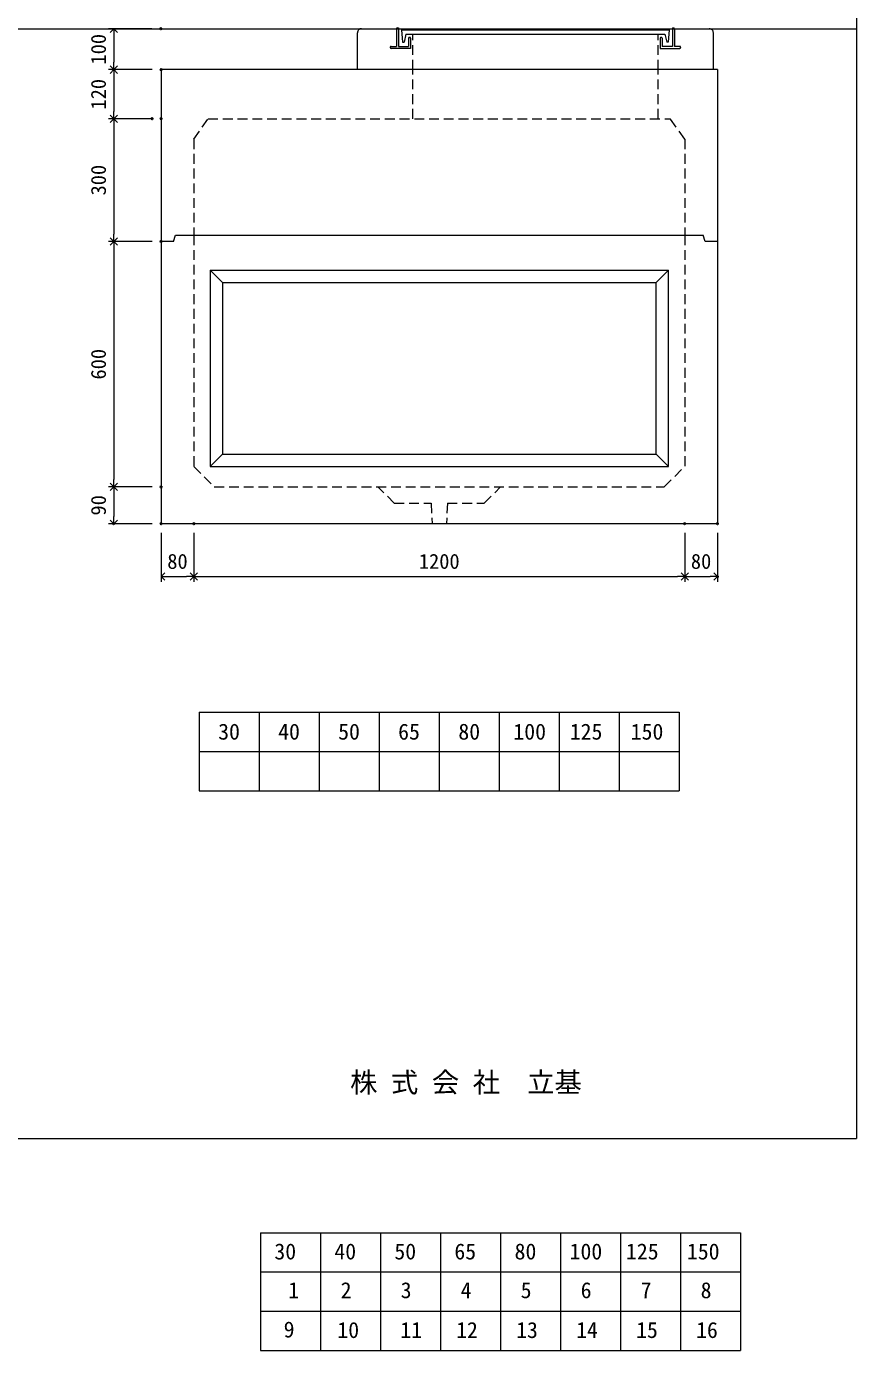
# Model space of a CAD drawing. Units: millimetres, scale not verified. Extents: x -6420 to 6420, y -3109 to 3109.
# Drawn here: x 4391 to 6420, y -3109 to 128 of the extents above; entities that cross this region are included whole.
import ezdxf
from ezdxf.enums import TextEntityAlignment as Align

# ---------------------------------------------------------------- set-up
doc = ezdxf.new("R2010")
doc.units = ezdxf.units.MM
doc.header["$LTSCALE"] = 20
doc.header["$PDMODE"] = 32
doc.header["$PDSIZE"] = 4
doc.linetypes.add('DASHED1', pattern=[1.8, 1.2, -0.6])
doc.layers.add('0-1_Defpoints', color=7, linetype='Continuous')
for name, color, linetype, lineweight in [('0-2_waku', 7, 'Continuous', 18), ('0-3_gaikei', 7, 'Continuous', 18), ('0-4_kakure', 7, 'DASHED1', 5), ('0-5_sunpou', 7, 'Continuous', 5), ('0-8_uchigawa', 6, 'Continuous', 18), ('0-A_futa', 3, 'Continuous', 18), ('0-B_GL', 4, 'Continuous', 18), ('0-D_文字１', 7, 'Continuous', 18), ('1-4_文字２', 7, 'Continuous', 5)]:
    doc.layers.add(name, color=color, linetype=linetype, lineweight=lineweight)
doc.styles.add('ＭＳ ゴシック', font='')
doc.styles.get('ＭＳ ゴシック').set_extended_font_data('MS Gothic')

# ---------------------------------------------------------------- blocks, each defined once
blk = doc.blocks.new('_Open90')
at = {"layer": '0-5_sunpou'}
blk.add_line((0, 0), (-1, 0), dxfattribs=at)
blk.add_lwpolyline([(-0.5, 0.5), (0, 0), (-0.5, -0.5)], dxfattribs=at)
blk = doc.blocks.new('D68')
at = {"layer": '0-1_Defpoints'}
for p in [(7303.24, 2119.83), (7187.22, 1519.83), (7303.24, 1519.83)]:
    blk.add_point(p, dxfattribs=at)
at = {"layer": '0-5_sunpou'}
for p, q in [((7281.24, 2119.83), (7174.22, 2119.83)), ((7187.22, 2101.83), (7187.22, 1537.83)), ((7281.24, 1519.83), (7174.22, 1519.83))]:
    blk.add_line(p, q, dxfattribs=at)
at = {"layer": '0-5_sunpou', "xscale": 18, "yscale": 18}
for p, rotation in [((7187.22, 2119.83), 90), ((7187.22, 1519.83), 270)]:
    blk.add_blockref('_Open90', p, dxfattribs=dict(at, rotation=rotation))
at = {"layer": '0-5_sunpou', "style": 'ＭＳ ゴシック'}
blk.add_text('600', height=36.66, rotation=90, dxfattribs=at).set_placement((7179.22, 1782.33), align=Align.BOTTOM_LEFT)
blk = doc.blocks.new('D69')
at = {"layer": '0-1_Defpoints'}
for p in [(7303.24, 1519.83), (7187.22, 1429.83), (7303.24, 1429.83)]:
    blk.add_point(p, dxfattribs=at)
at = {"layer": '0-5_sunpou'}
for p, q in [((7281.24, 1519.83), (7174.22, 1519.83)), ((7187.22, 1501.83), (7187.22, 1447.83)), ((7281.24, 1429.83), (7174.22, 1429.83))]:
    blk.add_line(p, q, dxfattribs=at)
at = {"layer": '0-5_sunpou', "xscale": 18, "yscale": 18}
for p, rotation in [((7187.22, 1519.83), 90), ((7187.22, 1429.83), 270)]:
    blk.add_blockref('_Open90', p, dxfattribs=dict(at, rotation=rotation))
at = {"layer": '0-5_sunpou', "style": 'ＭＳ ゴシック'}
blk.add_text('90', height=36.66, rotation=90, dxfattribs=at).set_placement((7179.22, 1449.83), align=Align.BOTTOM_LEFT)
blk = doc.blocks.new('D70')
at = {"layer": '0-1_Defpoints'}
for p in [(7303.24, 1429.83), (7383.24, 1429.83), (7383.24, 1300.51)]:
    blk.add_point(p, dxfattribs=at)
at = {"layer": '0-5_sunpou'}
for p, q in [((7303.24, 1407.83), (7303.24, 1287.51)), ((7383.24, 1407.83), (7383.24, 1287.51)), ((7321.24, 1300.51), (7365.24, 1300.51))]:
    blk.add_line(p, q, dxfattribs=at)
at = {"layer": '0-5_sunpou', "xscale": 18, "yscale": 18, "rotation": 180}
blk.add_blockref('_Open90', (7303.24, 1300.51), dxfattribs=at)
at = {"layer": '0-5_sunpou', "xscale": 18, "yscale": 18}
blk.add_blockref('_Open90', (7383.24, 1300.51), dxfattribs=at)
at = {"layer": '0-5_sunpou', "style": 'ＭＳ ゴシック'}
blk.add_text('80', height=36.66, dxfattribs=at).set_placement((7318.24, 1308.51), align=Align.BOTTOM_LEFT)
blk = doc.blocks.new('D71')
at = {"layer": '0-1_Defpoints'}
for p in [(7383.24, 1429.83), (8583.24, 1429.83), (8583.24, 1300.51)]:
    blk.add_point(p, dxfattribs=at)
at = {"layer": '0-5_sunpou'}
for p, q in [((7383.24, 1407.83), (7383.24, 1287.51)), ((8583.24, 1407.83), (8583.24, 1287.51)), ((7401.24, 1300.51), (8565.24, 1300.51))]:
    blk.add_line(p, q, dxfattribs=at)
at = {"layer": '0-5_sunpou', "xscale": 18, "yscale": 18, "rotation": 180}
blk.add_blockref('_Open90', (7383.24, 1300.51), dxfattribs=at)
at = {"layer": '0-5_sunpou', "xscale": 18, "yscale": 18}
blk.add_blockref('_Open90', (8583.24, 1300.51), dxfattribs=at)
at = {"layer": '0-5_sunpou', "style": 'ＭＳ ゴシック'}
blk.add_text('1200', height=36.66, dxfattribs=at).set_placement((7933.24, 1308.51), align=Align.BOTTOM_LEFT)
blk = doc.blocks.new('D72')
at = {"layer": '0-1_Defpoints'}
for p in [(8583.24, 1429.83), (8663.24, 1429.83), (8663.24, 1300.51)]:
    blk.add_point(p, dxfattribs=at)
at = {"layer": '0-5_sunpou'}
for p, q in [((8583.24, 1407.83), (8583.24, 1287.51)), ((8663.24, 1407.83), (8663.24, 1287.51)), ((8601.24, 1300.51), (8645.24, 1300.51))]:
    blk.add_line(p, q, dxfattribs=at)
at = {"layer": '0-5_sunpou', "xscale": 18, "yscale": 18, "rotation": 180}
blk.add_blockref('_Open90', (8583.24, 1300.51), dxfattribs=at)
at = {"layer": '0-5_sunpou', "xscale": 18, "yscale": 18}
blk.add_blockref('_Open90', (8663.24, 1300.51), dxfattribs=at)
at = {"layer": '0-5_sunpou', "style": 'ＭＳ ゴシック'}
blk.add_text('80', height=36.66, dxfattribs=at).set_placement((8598.24, 1308.51), align=Align.BOTTOM_LEFT)
blk = doc.blocks.new('D73')
at = {"layer": '0-1_Defpoints'}
for p in [(7302.41, 2639.83), (7187.22, 2539.83), (7303.24, 2539.83)]:
    blk.add_point(p, dxfattribs=at)
at = {"layer": '0-5_sunpou'}
for p, q in [((7280.41, 2639.83), (7174.22, 2639.83)), ((7187.22, 2621.83), (7187.22, 2557.83)), ((7281.24, 2539.83), (7174.22, 2539.83))]:
    blk.add_line(p, q, dxfattribs=at)
at = {"layer": '0-5_sunpou', "xscale": 18, "yscale": 18}
for p, rotation in [((7187.22, 2639.83), 90), ((7187.22, 2539.83), 270)]:
    blk.add_blockref('_Open90', p, dxfattribs=dict(at, rotation=rotation))
at = {"layer": '0-5_sunpou', "style": 'ＭＳ ゴシック'}
blk.add_text('100', height=36.66, rotation=90, dxfattribs=at).set_placement((7179.22, 2552.33), align=Align.BOTTOM_LEFT)
blk = doc.blocks.new('D74')
at = {"layer": '0-1_Defpoints'}
for p in [(7303.24, 2539.83), (7187.22, 2419.83), (7303.24, 2419.83)]:
    blk.add_point(p, dxfattribs=at)
at = {"layer": '0-5_sunpou'}
for p, q in [((7281.24, 2539.83), (7174.22, 2539.83)), ((7187.22, 2521.83), (7187.22, 2437.83)), ((7281.24, 2419.83), (7174.22, 2419.83))]:
    blk.add_line(p, q, dxfattribs=at)
at = {"layer": '0-5_sunpou', "xscale": 18, "yscale": 18}
for p, rotation in [((7187.22, 2539.83), 90), ((7187.22, 2419.83), 270)]:
    blk.add_blockref('_Open90', p, dxfattribs=dict(at, rotation=rotation))
at = {"layer": '0-5_sunpou', "style": 'ＭＳ ゴシック'}
blk.add_text('120', height=36.66, rotation=90, dxfattribs=at).set_placement((7179.22, 2442.33), align=Align.BOTTOM_LEFT)
blk = doc.blocks.new('D75')
at = {"layer": '0-1_Defpoints'}
for p in [(7281.24, 2419.83), (7187.22, 2119.83), (7303.24, 2119.83)]:
    blk.add_point(p, dxfattribs=at)
at = {"layer": '0-5_sunpou'}
for p, q in [((7259.24, 2419.83), (7174.22, 2419.83)), ((7187.22, 2401.83), (7187.22, 2137.83)), ((7281.24, 2119.83), (7174.22, 2119.83))]:
    blk.add_line(p, q, dxfattribs=at)
at = {"layer": '0-5_sunpou', "xscale": 18, "yscale": 18}
for p, rotation in [((7187.22, 2419.83), 90), ((7187.22, 2119.83), 270)]:
    blk.add_blockref('_Open90', p, dxfattribs=dict(at, rotation=rotation))
at = {"layer": '0-5_sunpou', "style": 'ＭＳ ゴシック'}
blk.add_text('300', height=36.66, rotation=90, dxfattribs=at).set_placement((7179.22, 2232.33), align=Align.BOTTOM_LEFT)

msp = doc.modelspace()

# ---------------------------------------------------------------- linework, layer by layer
at = {"layer": '0-2_waku'}
for p, q in [((6419.76, 3109.12), (6419.76, -2590.88)), ((6419.76, 2752.87), (6419.76, -2590.88)), ((4813.09, -1548.88), (4813.09, -1740.88)), ((4813.09, -1548.88), (4813.09, -1740.88)), ((4813.09, -1548.88), (4813.09, -1740.88)), ((4813.09, -1548.88), (4813.09, -1740.88)), ((4813.09, -1548.88), (5986.43, -1548.88)), ((4959.76, -1548.88), (4959.76, -1740.88)), ((5106.43, -1548.88), (5106.43, -1740.88)), ((5106.43, -1548.88), (5106.43, -1740.88)), ((5253.09, -1548.88), (5253.09, -1740.88)), ((5399.76, -1548.88), (5399.76, -1740.88)), ((5546.43, -1548.88), (5546.43, -1740.88)), ((5693.09, -1548.88), (5693.09, -1740.88)), ((5839.76, -1548.88), (5839.76, -1740.88)), ((5986.43, -1548.88), (5986.43, -1740.88)), ((4813.09, -1644.88), (5986.43, -1644.88)), ((4813.09, -1740.88), (5986.43, -1740.88)), ((-1740.24, -2590.88), (6419.76, -2590.88))]:
    msp.add_line(p, q, dxfattribs=at)
msp.add_lwpolyline([(-1740.24, 3109.12), (6419.76, 3109.12), (6419.76, -2590.88)], dxfattribs=at)
at = {"layer": '0-3_gaikei'}
for p, q in [((5199.76, 22.12), (5199.76, 112.12)), ((5209.76, 122.12), (5294.76, 122.12)), ((5974.76, 122.12), (6059.76, 122.12)), ((6069.76, 22.12), (6069.76, 112.12)), ((6079.76, 22.12), (4719.76, 22.12)), ((4749.76, -397.88), (4754.76, -382.88)), ((4749.76, -397.88), (4754.76, -382.88)), ((4754.76, -382.88), (6044.76, -382.88)), ((4754.76, -382.88), (6044.76, -382.88)), ((6049.76, -397.88), (6044.76, -382.88)), ((6049.76, -397.88), (6044.76, -382.88)), ((4749.76, -397.88), (4719.76, -397.88)), ((4749.76, -397.88), (4719.76, -397.88)), ((6079.76, -397.88), (6049.76, -397.88)), ((6079.76, -397.88), (6049.76, -397.88)), ((6079.76, -1087.88), (4719.76, -1087.88))]:
    msp.add_line(p, q, dxfattribs=at)
for points in [[(4719.76, 22.12), (4719.76, -397.88), (4719.76, -1087.88)], [(6079.76, 22.12), (6079.76, -397.88), (6079.76, -1087.88)]]:
    msp.add_lwpolyline(points, dxfattribs=at)
for centre, radius, start, end in [((5209.18, 112.7), 9.44, 86.47383, 183.52617), ((6060.09, 112.45), 9.68, 358.04251, 91.95749)]:
    msp.add_arc(centre, radius, start, end, dxfattribs=at)
at = {"layer": '0-4_kakure'}
for p, q in [((5334.76, 22.12), (5334.76, 108.62)), ((5934.76, 22.12), (5934.76, 108.62)), ((5334.76, -97.88), (5334.76, 22.12)), ((5934.76, -97.88), (5934.76, 22.12)), ((4799.76, -147.88), (4834.76, -97.88)), ((4834.76, -97.88), (5964.76, -97.88)), ((4834.76, -97.88), (5964.76, -97.88)), ((5999.76, -147.88), (5964.76, -97.88)), ((5949.76, -997.88), (5999.76, -947.88)), ((5289.76, -1037.88), (5249.76, -997.88)), ((5289.76, -1037.88), (5379.76, -1037.88)), ((5379.76, -1037.88), (5382.26, -1087.88)), ((5419.76, -1037.88), (5417.26, -1087.88))]:
    msp.add_line(p, q, dxfattribs=at)
for points in [[(4799.76, -147.88), (4799.76, -382.88), (4799.76, -947.88)], [(5999.76, -147.88), (5999.76, -382.88), (5999.76, -947.88)], [(4799.76, -947.88), (4849.76, -997.88), (5949.76, -997.88)], [(5419.76, -1037.88), (5509.76, -1037.88), (5549.76, -997.88)]]:
    msp.add_lwpolyline(points, dxfattribs=at)
at = {"layer": '0-8_uchigawa'}
for p, q in [((4839.76, -467.88), (5959.76, -467.88)), ((4839.76, -467.88), (4839.76, -947.88)), ((4839.76, -467.88), (4869.76, -497.88)), ((5959.76, -467.88), (5929.76, -497.88)), ((5959.76, -947.88), (5959.76, -467.88)), ((4869.76, -497.88), (5929.76, -497.88)), ((4869.76, -497.88), (4869.76, -917.88)), ((5929.76, -917.88), (5929.76, -497.88)), ((4839.76, -947.88), (4869.76, -917.88)), ((4869.76, -917.88), (5929.76, -917.88)), ((5959.76, -947.88), (5929.76, -917.88)), ((4839.76, -947.88), (5959.76, -947.88))]:
    msp.add_line(p, q, dxfattribs=at)
at = {"layer": '0-A_futa'}
for p, q in [((5294.76, 122.12), (5294.76, 79.12)), ((5296.76, 124.12), (5299.76, 124.12)), ((5299.76, 124.12), (5299.76, 79.12)), ((5307.57, 119.62), (5961.9, 119.62)), ((5307.57, 119.62), (5310.06, 89.62)), ((5318.09, 108.62), (5313.77, 89.62)), ((5318.09, 108.62), (5951.43, 108.62)), ((5324.76, 99.12), (5324.76, 79.12)), ((5326.76, 101.12), (5327.76, 101.12)), ((5329.76, 99.12), (5329.76, 74.12)), ((5939.76, 99.12), (5939.76, 74.12)), ((5942.76, 101.12), (5941.76, 101.12)), ((5944.76, 99.12), (5944.76, 79.12)), ((5951.43, 108.62), (5955.75, 89.62)), ((5961.9, 119.62), (5959.65, 89.62)), ((5969.76, 124.12), (5972.76, 124.12)), ((5974.76, 122.12), (5974.76, 79.12)), ((5279.76, 77.12), (5279.76, 76.12)), ((5281.76, 79.12), (5294.76, 79.12)), ((5329.76, 74.12), (5281.76, 74.12)), ((5299.76, 79.12), (5324.76, 79.12)), ((5310.06, 89.62), (5313.77, 89.62)), ((5939.76, 74.12), (5987.76, 74.12)), ((5959.65, 89.62), (5955.75, 89.62)), ((5987.76, 79.12), (5974.76, 79.12)), ((5989.76, 77.12), (5989.76, 76.12))]:
    msp.add_line(p, q, dxfattribs=at)
msp.add_lwpolyline([(5969.76, 124.12), (5969.76, 79.12), (5944.76, 79.12)], dxfattribs=at)
for centre, start, end in [((5296.76, 122.12), 90, 180), ((5326.76, 99.12), 90, 180), ((5327.76, 99.12), 0, 90), ((5941.76, 99.12), 90, 180), ((5942.76, 99.12), 0, 90), ((5972.76, 122.12), 0, 90), ((5281.76, 77.12), 90, 180), ((5281.76, 76.12), 180, 270), ((5987.76, 77.12), 0, 90), ((5987.76, 76.12), 270, 0)]:
    msp.add_arc(centre, 2, start, end, dxfattribs=at)
at = {"layer": '0-B_GL'}
msp.add_line((-1740.24, 122.12), (6419.76, 122.12), dxfattribs=at)
at = {"layer": '1-4_文字２'}
for p, q in [((4963.06, -2821.17), (4963.06, -3013.17)), ((4963.06, -2821.17), (4963.06, -3013.17)), ((4963.06, -2821.17), (4963.06, -3013.17)), ((4963.06, -2821.17), (4963.06, -3013.17)), ((4963.06, -2821.17), (6136.39, -2821.17)), ((4963.06, -2821.17), (4963.06, -3013.17)), ((4963.06, -2821.17), (4963.06, -3013.17)), ((4963.06, -2821.17), (4963.06, -3013.17)), ((4963.06, -2821.17), (4963.06, -3013.17)), ((4963.06, -2821.17), (6136.39, -2821.17)), ((5109.73, -2821.17), (5109.73, -3013.17)), ((5109.73, -2821.17), (5109.73, -3013.17)), ((5256.39, -2821.17), (5256.39, -3013.17)), ((5256.39, -2821.17), (5256.39, -3013.17)), ((5256.39, -2821.17), (5256.39, -3013.17)), ((5256.39, -2821.17), (5256.39, -3013.17)), ((5403.06, -2821.17), (5403.06, -3013.17)), ((5403.06, -2821.17), (5403.06, -3013.17)), ((5549.73, -2821.17), (5549.73, -3013.17)), ((5549.73, -2821.17), (5549.73, -3013.17)), ((5696.39, -2821.17), (5696.39, -3013.17)), ((5696.39, -2821.17), (5696.39, -3013.17)), ((5843.06, -2821.17), (5843.06, -3013.17)), ((5843.06, -2821.17), (5843.06, -3013.17)), ((5989.73, -2821.17), (5989.73, -3013.17)), ((5989.73, -2821.17), (5989.73, -3013.17)), ((6136.39, -2821.17), (6136.39, -3013.17)), ((6136.39, -2821.17), (6136.39, -3013.17)), ((4963.06, -2917.17), (6136.39, -2917.17)), ((4963.06, -2917.17), (6136.39, -2917.17)), ((4963.06, -3013.17), (6136.39, -3013.17)), ((4963.06, -3013.17), (6136.39, -3013.17)), ((4963.06, -3013.17), (4963.06, -3109.17)), ((4963.06, -3013.17), (4963.06, -3109.17)), ((4963.06, -3013.17), (4963.06, -3109.17)), ((4963.06, -3013.17), (4963.06, -3109.17)), ((4963.06, -3013.17), (6136.39, -3013.17)), ((4963.06, -3013.17), (4963.06, -3109.17)), ((4963.06, -3013.17), (4963.06, -3109.17)), ((4963.06, -3013.17), (4963.06, -3109.17)), ((4963.06, -3013.17), (4963.06, -3109.17)), ((4963.06, -3013.17), (6136.39, -3013.17)), ((5109.73, -3013.17), (5109.73, -3109.17)), ((5109.73, -3013.17), (5109.73, -3109.17)), ((5256.39, -3013.17), (5256.39, -3109.17)), ((5256.39, -3013.17), (5256.39, -3109.17)), ((5256.39, -3013.17), (5256.39, -3109.17)), ((5256.39, -3013.17), (5256.39, -3109.17)), ((5403.06, -3013.17), (5403.06, -3109.17)), ((5403.06, -3013.17), (5403.06, -3109.17)), ((5549.73, -3013.17), (5549.73, -3109.17)), ((5549.73, -3013.17), (5549.73, -3109.17)), ((5696.39, -3013.17), (5696.39, -3109.17)), ((5696.39, -3013.17), (5696.39, -3109.17)), ((5843.06, -3013.17), (5843.06, -3109.17)), ((5843.06, -3013.17), (5843.06, -3109.17)), ((5989.73, -3013.17), (5989.73, -3109.17)), ((5989.73, -3013.17), (5989.73, -3109.17)), ((6136.39, -3013.17), (6136.39, -3109.17)), ((6136.39, -3013.17), (6136.39, -3109.17)), ((4963.06, -3109.17), (6136.39, -3109.17)), ((4963.06, -3109.17), (6136.39, -3109.17))]:
    msp.add_line(p, q, dxfattribs=at)

# ---------------------------------------------------------------- block references
at = {"layer": '0-5_sunpou'}
for name in ['D73', 'D74', 'D75', 'D68', 'D69', 'D70', 'D71', 'D72']:
    msp.add_blockref(name, (-2583.47, -2517.71), dxfattribs=at)

# ---------------------------------------------------------------- texts
at = {"layer": '0-D_文字１', "style": 'ＭＳ ゴシック'}
for s, height, p in [('30', 39.1, (4859.18, -1627.47)), ('40', 39.1, (5005.84, -1627.47)), ('50', 39.1, (5152.51, -1627.47)), ('65', 39.1, (5299.18, -1627.47)), ('80', 39.1, (5446.39, -1627.47)), ('100', 39.1, (5580.88, -1627.47)), ('125', 39.1, (5718.73, -1627.47)), ('150', 39.1, (5867.75, -1627.47)), (' 株 式 会 社\u3000立基', 48.88, (5148.47, -2492.69))]:
    msp.add_text(s, height=height, dxfattribs=at).set_placement(p, align=Align.BOTTOM_LEFT)
at = {"layer": '1-4_文字２', "style": 'ＭＳ ゴシック'}
for s, p in [('30', (4996.6, -2898.26)), ('30', (4996.6, -2898.26)), ('40', (5143.26, -2898.26)), ('40', (5143.26, -2898.26)), ('50', (5289.93, -2898.26)), ('50', (5289.93, -2898.26)), ('65', (5436.6, -2898.26)), ('65', (5436.6, -2898.26)), ('80', (5583.81, -2898.26)), ('80', (5583.81, -2898.26)), ('100', (5718.31, -2898.26)), ('100', (5718.31, -2898.26)), ('125', (5856.16, -2898.26)), ('125', (5856.16, -2898.26)), ('150', (6005.17, -2898.26)), ('150', (6005.17, -2898.26)), ('1', (5030.13, -2992.98)), ('2', (5158.71, -2992.98)), ('3', (5305.38, -2992.98)), ('4', (5452.04, -2992.98)), ('5', (5598.71, -2992.98)), ('6', (5745.38, -2992.98)), ('7', (5892.04, -2992.98)), ('8', (6038.71, -2992.98)), ('9', (5019.37, -3088.98)), ('10', (5150.59, -3090.26)), ('11', (5304.59, -3090.26)), ('12', (5440.86, -3090.26)), ('13', (5587.53, -3090.26)), ('14', (5734.2, -3090.26)), ('15', (5880.86, -3090.26)), ('16', (6027.53, -3090.26))]:
    msp.add_text(s, height=39.1, dxfattribs=at).set_placement(p, align=Align.BOTTOM_LEFT)

doc.saveas('drawing.dxf')
